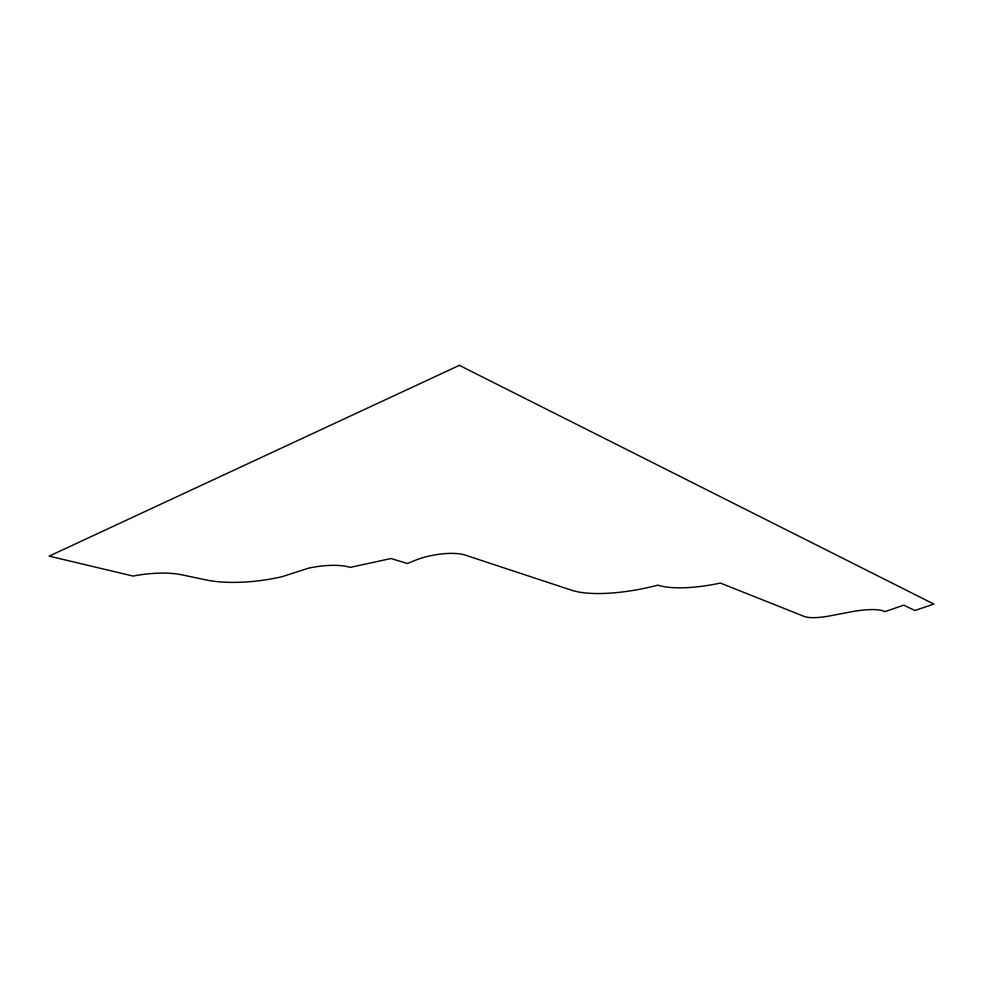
<?xml version="1.0" encoding="UTF-8"?>
<svg xmlns="http://www.w3.org/2000/svg" width="983" height="983" viewBox="0 0 983 983"><rect width="100%" height="100%" fill="white"/><g stroke="black" fill="none" stroke-linecap="round" stroke-linejoin="round"><path stroke-width="1.47" d="M459.356 365.357L49.15 556.132L133.16 576.087A51.325 16.858 -7 0 1 182.052 574.858L205.816 579.884A78.566 27.155 -8.2 0 0 282.318 576.616L308.564 568.174A40.905 13.418 -9.1 0 1 350.292 567.388L391.037 558.516L407.417 563.517L414.777 560.507A36.31 11.87 -10.6 0 1 465.278 555.125L570.533 589.861A86.725 26.566 -13 0 0 657.934 585.143A76.674 22.72 -13.8 0 0 720.416 583.066L804.057 616.378A36.445 9.252 -14.5 0 0 830.377 615.8L850.344 611.991A46.078 11.145 -14.3 0 1 884.712 611.672L903.746 605.172L914.89 610.504L933.85 604.078L459.356 365.357"/></g></svg>
